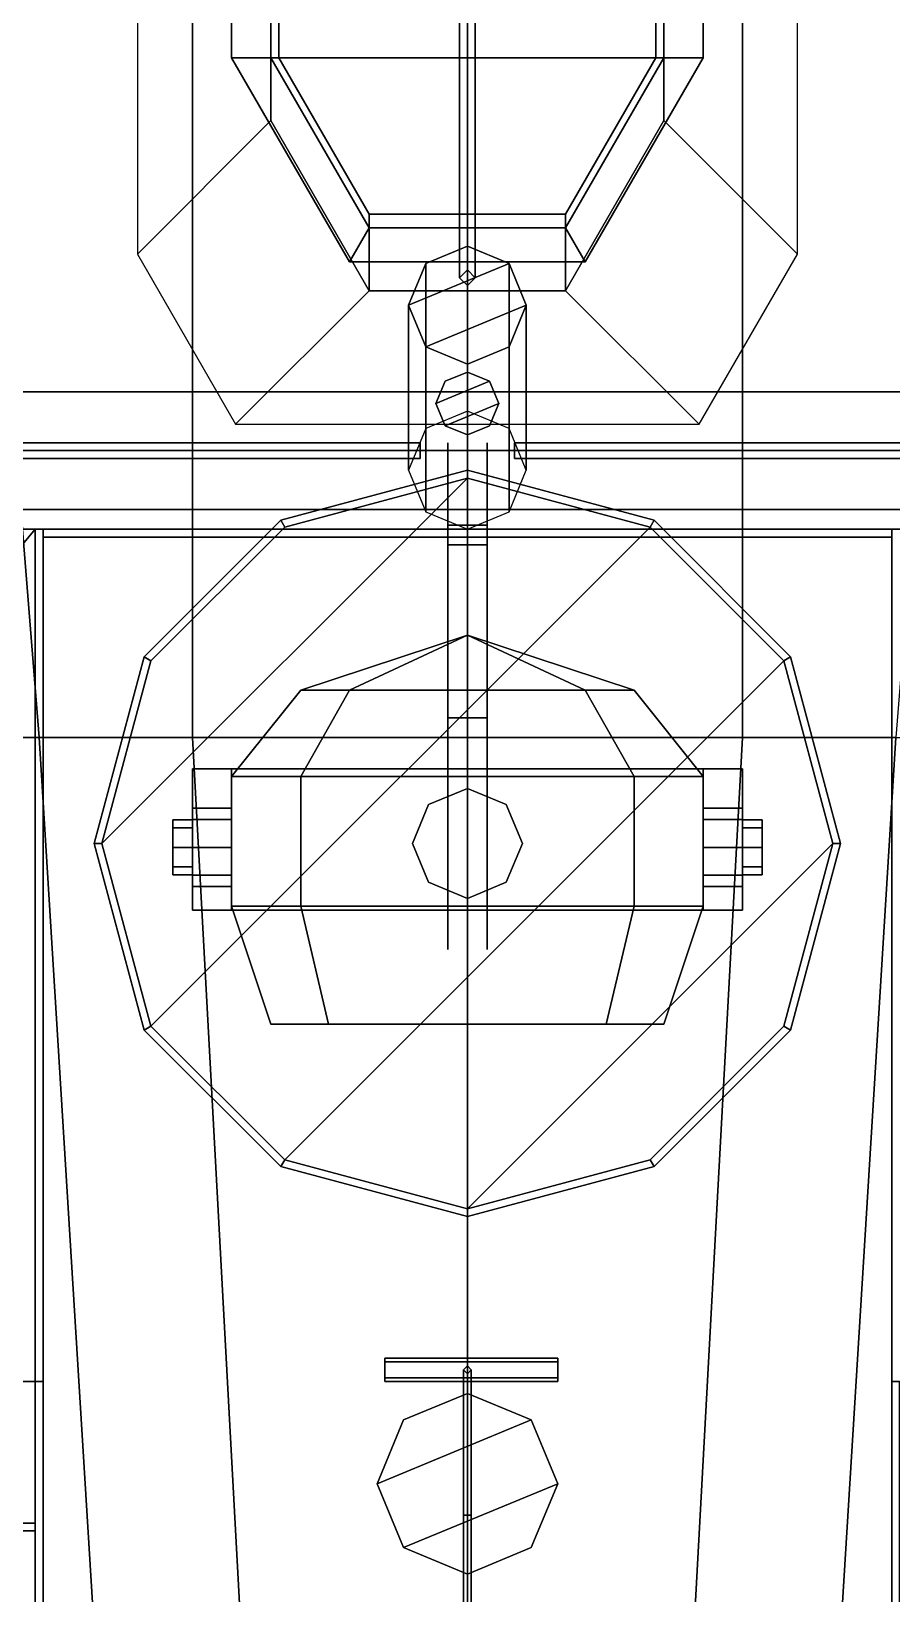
# Model space of a CAD drawing. Header units: millimetres. Extents: x -4 to 4, y -37.4 to 54.3.
# Drawn here: x -1.11 to 1.08, y -19.99 to -16.013 of the extents above; entities that cross this region are included whole.
import ezdxf

# ---------------------------------------------------------------- set-up
doc = ezdxf.new("R2010")
doc.units = ezdxf.units.MM
doc.layers.add('superstructure', color=3, linetype='Continuous')

msp = doc.modelspace()

# ---------------------------------------------------------------- linework, layer by layer
for points in [[(0, -17.28, 3.5), (0, -11.69, 3.5), (-3.55, -11.69, 3.45), (-3.1664, -17.28, 3.4503)], [(-2.22, -11.69, -1.82), (-1.58, -11.69, -2.23), (-1.09, -17.81, -2.23), (-1.6, -17.81, -1.82)], [(-1.58, -11.69, -2.23), (-0.7, -11.69, -2.53), (-0.7, -17.81, -2.43), (-1.09, -17.81, -2.23)], [(-0.7, -11.69, -2.53), (0, -11.69, -2.62), (0, -17.81, -2.62), (-0.7, -17.81, -2.43)], [(0, -17.81, -2.62), (0, -11.69, -2.62), (0.7, -11.69, -2.53), (0.7, -17.81, -2.43)], [(3.1664, -17.28, 3.4503), (3.55, -11.69, 3.4503), (0, -11.69, 3.5), (0, -17.28, 3.5)], [(0.7, -17.81, -2.43), (0.7, -11.69, -2.53), (1.58, -11.69, -2.23), (1.09, -17.81, -2.23)], [(0, -17.55, 11.72), (-0.4243, -17.69, 11.72), (-0.3, -17.69, 12.02), (0, -17.55, 11.72)], [(0, -17.55, 11.72), (-0.3, -17.69, 11.42), (-0.4243, -17.69, 11.72), (0, -17.55, 11.72)], [(0, -17.55, 11.72), (-0.3, -17.69, 12.02), (0, -17.69, 12.1443), (0, -17.55, 11.72)], [(0, -17.55, 11.72), (0, -17.69, 11.2957), (-0.3, -17.69, 11.42), (0, -17.55, 11.72)], [(0, -17.55, 11.72), (0.3, -17.69, 12.02), (0.4243, -17.69, 11.72), (0, -17.55, 11.72)], [(0, -17.55, 11.72), (0, -17.69, 12.1443), (0.3, -17.69, 12.02), (0, -17.55, 11.72)], [(0, -17.55, 11.72), (0.3, -17.69, 11.42), (0, -17.69, 11.2957), (0, -17.55, 11.72)], [(0, -17.55, 11.72), (0.4243, -17.69, 11.72), (0.3, -17.69, 11.42), (0, -17.55, 11.72)], [(-0.4243, -17.69, 11.72), (-0.6, -17.91, 11.72), (-0.4243, -17.91, 12.1443), (-0.3, -17.69, 12.02)], [(-0.3, -17.69, 11.42), (-0.4243, -17.91, 11.2957), (-0.6, -17.91, 11.72), (-0.4243, -17.69, 11.72)], [(0, -17.69, 11.2957), (0, -17.91, 11.12), (-0.4243, -17.91, 11.2957), (-0.3, -17.69, 11.42)], [(-0.3, -17.69, 12.02), (-0.4243, -17.91, 12.1443), (0, -17.91, 12.32), (0, -17.69, 12.1443)], [(0.3, -17.69, 11.42), (0.4243, -17.91, 11.2957), (0, -17.91, 11.12), (0, -17.69, 11.2957)], [(0, -17.69, 12.1443), (0, -17.91, 12.32), (0.4243, -17.91, 12.1443), (0.3, -17.69, 12.02)], [(0.3, -17.69, 12.02), (0.4243, -17.91, 12.1443), (0.6, -17.91, 11.72), (0.4243, -17.69, 11.72)], [(0.4243, -17.69, 11.72), (0.6, -17.91, 11.72), (0.4243, -17.91, 11.2957), (0.3, -17.69, 11.42)], [(-1.09, -17.81, -2.23), (-0.75, -23.33, -2.23), (-1.12, -23.33, -1.82), (-1.6, -17.81, -1.82)], [(-0.7, -17.81, -2.43), (-0.4, -23.33, -2.43), (-0.75, -23.33, -2.23), (-1.09, -17.81, -2.23)], [(0, -17.81, -2.62), (0, -23.33, -2.62), (-0.4, -23.33, -2.43), (-0.7, -17.81, -2.43)], [(0.4, -23.33, -2.43), (0, -23.33, -2.62), (0, -17.81, -2.62), (0.7, -17.81, -2.43)], [(0.75, -23.33, -2.23), (0.4, -23.33, -2.43), (0.7, -17.81, -2.43), (1.09, -17.81, -2.23)], [(1.12, -23.33, -1.82), (0.75, -23.33, -2.23), (1.09, -17.81, -2.23), (1.6, -17.81, -1.82)], [(-0.6, -17.99, 11.72), (-0.6, -17.89, 10.88), (-0.7, -17.89, 10.78), (-0.7, -17.99, 11.72)], [(-0.7, -17.99, 11.72), (-0.7, -17.89, 10.78), (-0.7, -18.25, 10.78), (-0.7, -18.19, 11.72)], [(0.7, -17.89, 10.78), (-0.7, -17.89, 10.78), (-0.6, -17.89, 10.88), (0.6, -17.89, 10.88)], [(-0.6, -18.25, 10.88), (-0.6, -17.89, 10.88), (-0.6, -17.99, 11.72), (-0.6, -18.19, 11.72)], [(0.6, -17.89, 10.88), (-0.6, -17.89, 10.88), (-0.6, -18.25, 10.88), (0.6, -18.25, 10.88)], [(0.6, -17.89, 10.88), (0.6, -18.25, 10.88), (0.6, -18.19, 11.72), (0.6, -17.99, 11.72)], [(0.7, -17.99, 11.72), (0.7, -17.89, 10.78), (0.6, -17.89, 10.88), (0.6, -17.99, 11.72)], [(0.7, -18.19, 11.72), (0.7, -18.25, 10.78), (0.7, -17.89, 10.78), (0.7, -17.99, 11.72)], [(-0.4243, -18.24, 11.2957), (-0.6, -18.24, 11.72), (-0.6, -17.91, 11.72), (-0.4243, -17.91, 11.2957)], [(-0.6, -18.24, 11.72), (-0.4243, -18.24, 12.1443), (-0.4243, -17.91, 12.1443), (-0.6, -17.91, 11.72)], [(0, -18.24, 11.12), (-0.4243, -18.24, 11.2957), (-0.4243, -17.91, 11.2957), (0, -17.91, 11.12)], [(-0.4243, -18.24, 12.1443), (0, -18.24, 12.32), (0, -17.91, 12.32), (-0.4243, -17.91, 12.1443)], [(0.4243, -18.24, 11.2957), (0, -18.24, 11.12), (0, -17.91, 11.12), (0.4243, -17.91, 11.2957)], [(0, -18.24, 12.32), (0.4243, -18.24, 12.1443), (0.4243, -17.91, 12.1443), (0, -17.91, 12.32)], [(0.6, -18.24, 11.72), (0.4243, -18.24, 11.2957), (0.4243, -17.91, 11.2957), (0.6, -17.91, 11.72)], [(0.4243, -18.24, 12.1443), (0.6, -18.24, 11.72), (0.6, -17.91, 11.72), (0.4243, -17.91, 12.1443)], [(0, -17.94, 10.38), (-0.099, -17.981, 10.38), (-0.099, -17.981, 10.78), (0, -17.94, 10.78)], [(0.099, -17.981, 10.38), (0, -17.94, 10.38), (0, -17.94, 10.78), (0.099, -17.981, 10.78)], [(-0.6, -18.0193, 11.7907), (-0.6, -17.99, 11.72), (-0.7, -17.99, 11.72), (-0.7, -18.0193, 11.7907)], [(-0.7, -18.0193, 11.7907), (-0.7, -17.99, 11.72), (-0.7, -18.02, 11.72), (-0.7, -18.0405, 11.7695)], [(-0.099, -17.981, 10.38), (-0.14, -18.08, 10.38), (-0.14, -18.08, 10.78), (-0.099, -17.981, 10.78)], [(0.14, -18.08, 10.38), (0.099, -17.981, 10.38), (0.099, -17.981, 10.78), (0.14, -18.08, 10.78)], [(0.6, -17.99, 11.72), (0.6, -18.0193, 11.7907), (0.7, -18.0193, 11.7907), (0.7, -17.99, 11.72)], [(0.7, -17.99, 11.72), (0.7, -18.0193, 11.7907), (0.7, -18.0405, 11.7695), (0.7, -18.02, 11.72)], [(-0.7, -18.0405, 11.7695), (-0.7, -18.02, 11.72), (-0.75, -18.02, 11.72), (-0.75, -18.0405, 11.7695)], [(-0.7, -18.02, 11.72), (-0.7, -18.0405, 11.6705), (-0.75, -18.0405, 11.6705), (-0.75, -18.02, 11.72)], [(-0.75, -18.09, 11.79), (-0.75, -18.0405, 11.7695), (-0.75, -18.02, 11.72), (-0.75, -18.1395, 11.7695)], [(-0.75, -18.1395, 11.7695), (-0.75, -18.02, 11.72), (-0.75, -18.0405, 11.6705), (-0.75, -18.16, 11.72)], [(-0.7, -18.09, 11.79), (-0.7, -18.0405, 11.7695), (-0.75, -18.0405, 11.7695), (-0.75, -18.09, 11.79)], [(-0.7, -18.0405, 11.6705), (-0.7, -18.09, 11.65), (-0.75, -18.09, 11.65), (-0.75, -18.0405, 11.6705)], [(-0.75, -18.16, 11.72), (-0.75, -18.0405, 11.6705), (-0.75, -18.09, 11.65), (-0.75, -18.1395, 11.6705)], [(-0.6, -18.09, 11.82), (-0.6, -18.0193, 11.7907), (-0.7, -18.0193, 11.7907), (-0.7, -18.09, 11.82)], [(-0.7, -18.09, 11.82), (-0.7, -18.0193, 11.7907), (-0.7, -18.0405, 11.7695), (-0.7, -18.09, 11.79)], [(0.6, -18.0193, 11.7907), (0.6, -18.09, 11.82), (0.7, -18.09, 11.82), (0.7, -18.0193, 11.7907)], [(0.7, -18.0193, 11.7907), (0.7, -18.09, 11.82), (0.7, -18.09, 11.79), (0.7, -18.0405, 11.7695)], [(0.7, -18.0405, 11.6705), (0.7, -18.02, 11.72), (0.75, -18.02, 11.72), (0.75, -18.0405, 11.6705)], [(0.7, -18.02, 11.72), (0.7, -18.0405, 11.7695), (0.75, -18.0405, 11.7695), (0.75, -18.02, 11.72)], [(0.7, -18.09, 11.65), (0.7, -18.0405, 11.6705), (0.75, -18.0405, 11.6705), (0.75, -18.09, 11.65)], [(0.7, -18.0405, 11.7695), (0.7, -18.09, 11.79), (0.75, -18.09, 11.79), (0.75, -18.0405, 11.7695)], [(0.75, -18.02, 11.72), (0.75, -18.1395, 11.6705), (0.75, -18.09, 11.65), (0.75, -18.0405, 11.6705)], [(0.75, -18.0405, 11.7695), (0.75, -18.16, 11.72), (0.75, -18.1395, 11.6705), (0.75, -18.02, 11.72)], [(0.75, -18.09, 11.79), (0.75, -18.1395, 11.7695), (0.75, -18.16, 11.72), (0.75, -18.0405, 11.7695)], [(-0.7, -18.1395, 11.7695), (-0.7, -18.09, 11.79), (-0.75, -18.09, 11.79), (-0.75, -18.1395, 11.7695)], [(-0.7, -18.09, 11.65), (-0.7, -18.1395, 11.6705), (-0.75, -18.1395, 11.6705), (-0.75, -18.09, 11.65)], [(-0.6, -18.1607, 11.7907), (-0.6, -18.09, 11.82), (-0.7, -18.09, 11.82), (-0.7, -18.1607, 11.7907)], [(-0.7, -18.1607, 11.7907), (-0.7, -18.09, 11.82), (-0.7, -18.09, 11.79), (-0.7, -18.1395, 11.7695)], [(-0.14, -18.08, 10.38), (-0.099, -18.179, 10.38), (-0.099, -18.179, 10.78), (-0.14, -18.08, 10.78)], [(0.099, -18.179, 10.38), (0.14, -18.08, 10.38), (0.14, -18.08, 10.78), (0.099, -18.179, 10.78)], [(0.6, -18.09, 11.82), (0.6, -18.1607, 11.7907), (0.7, -18.1607, 11.7907), (0.7, -18.09, 11.82)], [(0.7, -18.09, 11.82), (0.7, -18.1607, 11.7907), (0.7, -18.1395, 11.7695), (0.7, -18.09, 11.79)], [(0.7, -18.1395, 11.6705), (0.7, -18.09, 11.65), (0.75, -18.09, 11.65), (0.75, -18.1395, 11.6705)], [(0.7, -18.09, 11.79), (0.7, -18.1395, 11.7695), (0.75, -18.1395, 11.7695), (0.75, -18.09, 11.79)], [(-0.7, -18.16, 11.72), (-0.7, -18.1395, 11.7695), (-0.75, -18.1395, 11.7695), (-0.75, -18.16, 11.72)], [(-0.7, -18.1395, 11.6705), (-0.7, -18.16, 11.72), (-0.75, -18.16, 11.72), (-0.75, -18.1395, 11.6705)], [(-0.7, -18.19, 11.72), (-0.7, -18.1607, 11.7907), (-0.7, -18.1395, 11.7695), (-0.7, -18.16, 11.72)], [(-0.6, -18.19, 11.72), (-0.6, -18.1607, 11.7907), (-0.7, -18.1607, 11.7907), (-0.7, -18.19, 11.72)], [(0.6, -18.1607, 11.7907), (0.6, -18.19, 11.72), (0.7, -18.19, 11.72), (0.7, -18.1607, 11.7907)], [(0.7, -18.1607, 11.7907), (0.7, -18.19, 11.72), (0.7, -18.16, 11.72), (0.7, -18.1395, 11.7695)], [(0.7, -18.16, 11.72), (0.7, -18.1395, 11.6705), (0.75, -18.1395, 11.6705), (0.75, -18.16, 11.72)], [(0.7, -18.1395, 11.7695), (0.7, -18.16, 11.72), (0.75, -18.16, 11.72), (0.75, -18.1395, 11.7695)], [(-0.7, -18.19, 11.72), (-0.7, -18.25, 10.78), (-0.6, -18.25, 10.88), (-0.6, -18.19, 11.72)], [(-0.099, -18.179, 10.38), (0, -18.22, 10.38), (0, -18.22, 10.78), (-0.099, -18.179, 10.78)], [(0, -18.22, 10.38), (0.099, -18.179, 10.38), (0.099, -18.179, 10.78), (0, -18.22, 10.78)], [(0.6, -18.19, 11.72), (0.6, -18.25, 10.88), (0.7, -18.25, 10.78), (0.7, -18.19, 11.72)], [(0.6, -18.25, 10.88), (-0.6, -18.25, 10.88), (-0.7, -18.25, 10.78), (0.7, -18.25, 10.78)], [(-0.4243, -18.24, 12.1443), (-0.6, -18.24, 11.72), (-0.5, -18.54, 11.72), (-0.3536, -18.54, 12.0736)], [(-0.6, -18.24, 11.72), (-0.4243, -18.24, 11.2957), (-0.3536, -18.54, 11.3664), (-0.5, -18.54, 11.72)], [(-0.4243, -18.24, 11.2957), (0, -18.24, 11.12), (0, -18.54, 11.22), (-0.3536, -18.54, 11.3664)], [(0, -18.24, 12.32), (-0.4243, -18.24, 12.1443), (-0.3536, -18.54, 12.0736), (0, -18.54, 12.22)], [(0, -18.24, 11.12), (0.4243, -18.24, 11.2957), (0.3536, -18.54, 11.3664), (0, -18.54, 11.22)], [(0.4243, -18.24, 12.1443), (0, -18.24, 12.32), (0, -18.54, 12.22), (0.3536, -18.54, 12.0736)], [(0.6, -18.24, 11.72), (0.4243, -18.24, 12.1443), (0.3536, -18.54, 12.0736), (0.5, -18.54, 11.72)], [(0.4243, -18.24, 11.2957), (0.6, -18.24, 11.72), (0.5, -18.54, 11.72), (0.3536, -18.54, 11.3664)], [(0.3536, -18.54, 11.3664), (-0.5, -18.54, 11.72), (-0.3536, -18.54, 11.3664), (0, -18.54, 11.22)], [(0.5, -18.54, 11.72), (-0.3536, -18.54, 12.0736), (-0.5, -18.54, 11.72), (0.3536, -18.54, 11.3664)], [(0.3536, -18.54, 12.0736), (0, -18.54, 12.22), (-0.3536, -18.54, 12.0736), (0.5, -18.54, 11.72)], [(-2.9817, -19.83, 3.45), (-2.69, -23.33, 3.46), (-1.1, -22.25, 3.4816), (-1.1, -19.83, 3.4816)]]:
    msp.add_3dface(points)
at = {"layer": 'superstructure'}
for points in [[(0, -16.62, 21.45), (-0.02, -16.64, 21.47), (-0.02, 12.11, 13.62), (0, 12.11, 13.6)], [(-0.02, -16.64, 21.47), (0, -16.66, 21.49), (0, 12.11, 13.64), (-0.02, 12.11, 13.62)], [(0.02, -16.64, 21.47), (0, -16.62, 21.45), (0, 12.11, 13.6), (0.02, 12.11, 13.62)], [(0, -16.66, 21.49), (0.02, -16.64, 21.47), (0.02, 12.11, 13.62), (0, 12.11, 13.64)], [(-0.84, -13.78, 3.48), (-0.84, -16.58, 3.48), (-0.5, -16.24, 4.13), (-0.5, -14.12, 4.13)], [(0.84, -16.58, 3.48), (0.84, -13.78, 3.48), (0.5, -14.12, 4.13), (0.5, -16.24, 4.13)], [(-0.6, -13.96, 9.92), (-0.6, -16.08, 9.92), (-0.5, -16.08, 9.92), (-0.5, -13.96, 9.92)], [(-0.6, -13.96, 9.9), (-0.6, -16.08, 9.9), (-0.6, -16.08, 9.92), (-0.6, -13.96, 9.92)], [(-0.5, -14.12, 4.13), (-0.5, -16.24, 4.13), (-0.5, -16.08, 9.9), (-0.5, -13.96, 9.9)], [(-0.5, -13.96, 9.92), (-0.5, -16.08, 9.92), (-0.5, -16.08, 10.7901), (-0.5, -13.96, 10.3499)], [(-0.5, -13.96, 10.3499), (-0.5, -16.08, 10.7901), (-0.48, -16.08, 10.7901), (-0.48, -13.96, 10.3499)], [(-0.48, -13.96, 10.3499), (-0.48, -16.08, 10.7901), (-0.48, -16.08, 9.92), (-0.48, -13.96, 9.92)], [(0.48, -13.96, 9.92), (-0.48, -13.96, 9.92), (-0.48, -16.08, 9.92), (0.48, -16.08, 9.92)], [(0.5, -16.08, 10.7901), (0.5, -13.96, 10.3499), (0.48, -13.96, 10.3499), (0.48, -16.08, 10.7901)], [(0.48, -16.08, 10.7901), (0.48, -13.96, 10.3499), (0.48, -13.96, 9.92), (0.48, -16.08, 9.92)], [(0.5, -16.24, 4.13), (0.5, -14.12, 4.13), (0.5, -13.96, 9.9), (0.5, -16.08, 9.9)], [(0.5, -16.08, 9.92), (0.5, -13.96, 9.92), (0.5, -13.96, 10.3499), (0.5, -16.08, 10.7901)], [(0.6, -16.08, 9.92), (0.6, -13.96, 9.92), (0.5, -13.96, 9.92), (0.5, -16.08, 9.92)], [(0.6, -16.08, 9.9), (0.6, -13.96, 9.9), (0.6, -13.96, 9.92), (0.6, -16.08, 9.92)], [(-0.6, -16.08, 9.92), (-0.3, -16.5996, 9.92), (-0.25, -16.513, 9.92), (-0.5, -16.08, 9.92)], [(-0.6, -16.08, 9.9), (-0.3, -16.5996, 9.9), (-0.3, -16.5996, 9.92), (-0.6, -16.08, 9.92)], [(-0.5, -16.24, 4.13), (-0.25, -16.673, 4.13), (-0.25, -16.513, 9.9), (-0.5, -16.08, 9.9)], [(-0.5, -16.08, 9.92), (-0.25, -16.513, 9.92), (-0.25, -16.513, 10.88), (-0.5, -16.08, 10.7901)], [(-0.5, -16.08, 10.7901), (-0.25, -16.513, 10.88), (-0.25, -16.4784, 10.8728), (-0.48, -16.08, 10.7901)], [(-0.48, -16.08, 10.7901), (-0.25, -16.4784, 10.8728), (-0.25, -16.4784, 9.92), (-0.48, -16.08, 9.92)], [(0.48, -16.08, 9.92), (-0.48, -16.08, 9.92), (-0.25, -16.4784, 9.92), (0.25, -16.4784, 9.92)], [(0.25, -16.673, 4.13), (0.5, -16.24, 4.13), (0.5, -16.08, 9.9), (0.25, -16.513, 9.9)], [(0.25, -16.513, 9.92), (0.5, -16.08, 9.92), (0.5, -16.08, 10.7901), (0.25, -16.513, 10.88)], [(0.3, -16.5996, 9.92), (0.6, -16.08, 9.92), (0.5, -16.08, 9.92), (0.25, -16.513, 9.92)], [(0.25, -16.513, 10.88), (0.5, -16.08, 10.7901), (0.48, -16.08, 10.7901), (0.25, -16.4784, 10.8728)], [(0.25, -16.4784, 10.8728), (0.48, -16.08, 10.7901), (0.48, -16.08, 9.92), (0.25, -16.4784, 9.92)], [(0.3, -16.5996, 9.9), (0.6, -16.08, 9.9), (0.6, -16.08, 9.92), (0.3, -16.5996, 9.92)], [(-0.84, -16.58, 3.48), (-0.59, -17.013, 3.48), (-0.25, -16.673, 4.13), (-0.5, -16.24, 4.13)], [(0.59, -17.013, 3.48), (0.84, -16.58, 3.48), (0.5, -16.24, 4.13), (0.25, -16.673, 4.13)], [(-0.25, -16.513, 10.88), (0.25, -16.513, 10.88), (0.25, -16.4784, 10.8728), (-0.25, -16.4784, 10.8728)], [(-0.25, -16.4784, 10.8728), (0.25, -16.4784, 10.8728), (0.25, -16.4784, 9.92), (-0.25, -16.4784, 9.92)], [(-0.3, -16.5996, 9.92), (0.3, -16.5996, 9.92), (0.25, -16.513, 9.92), (-0.25, -16.513, 9.92)], [(-0.25, -16.673, 4.13), (0.25, -16.673, 4.13), (0.25, -16.513, 9.9), (-0.25, -16.513, 9.9)], [(-0.25, -16.513, 9.92), (0.25, -16.513, 9.92), (0.25, -16.513, 10.88), (-0.25, -16.513, 10.88)], [(0, -16.56, 21.52), (-0.1061, -16.6039, 21.52), (-0.15, -16.71, 21.52), (0.1061, -16.6039, 21.52)], [(0, -16.98, 3.41), (-0.1061, -17.0239, 3.41), (-0.1061, -16.6039, 21.52), (0, -16.56, 21.52)], [(0.1061, -17.0239, 3.41), (0, -16.98, 3.41), (0, -16.56, 21.52), (0.1061, -16.6039, 21.52)], [(-0.3, -16.5996, 9.9), (0.3, -16.5996, 9.9), (0.3, -16.5996, 9.92), (-0.3, -16.5996, 9.92)], [(-0.1061, -17.0239, 3.41), (-0.15, -17.13, 3.41), (-0.15, -16.71, 21.52), (-0.1061, -16.6039, 21.52)], [(0.1061, -16.6039, 21.52), (-0.15, -16.71, 21.52), (-0.1061, -16.8161, 21.52), (0.15, -16.71, 21.52)], [(0.15, -17.13, 3.41), (0.1061, -17.0239, 3.41), (0.1061, -16.6039, 21.52), (0.15, -16.71, 21.52)], [(-0.59, -17.013, 3.48), (0.59, -17.013, 3.48), (0.25, -16.673, 4.13), (-0.25, -16.673, 4.13)], [(-0.15, -17.13, 3.41), (-0.1061, -17.2361, 3.41), (-0.1061, -16.8161, 21.52), (-0.15, -16.71, 21.52)], [(0.15, -16.71, 21.52), (-0.1061, -16.8161, 21.52), (0, -16.86, 21.52), (0.1061, -16.8161, 21.52)], [(0.1061, -17.2361, 3.41), (0.15, -17.13, 3.41), (0.15, -16.71, 21.52), (0.1061, -16.8161, 21.52)], [(-0.1061, -17.2361, 3.41), (0, -17.28, 3.41), (0, -16.86, 21.52), (-0.1061, -16.8161, 21.52)], [(0, -17.28, 3.41), (0.1061, -17.2361, 3.41), (0.1061, -16.8161, 21.52), (0, -16.86, 21.52)], [(0, -16.88, 22.55), (-0.0566, -16.9034, 22.55), (-0.08, -16.96, 22.55), (0.0566, -16.9034, 22.55)], [(-0.0566, -16.9034, 20.64), (-0.08, -16.96, 20.64), (-0.08, -16.96, 22.55), (-0.0566, -16.9034, 22.55)], [(0.0566, -16.9034, 22.55), (-0.08, -16.96, 22.55), (-0.0566, -17.0166, 22.55), (0.08, -16.96, 22.55)], [(0, -16.88, 20.64), (-0.0566, -16.9034, 20.64), (-0.0566, -16.9034, 22.55), (0, -16.88, 22.55)], [(0.0566, -16.9034, 20.64), (0, -16.88, 20.64), (0, -16.88, 22.55), (0.0566, -16.9034, 22.55)], [(0.08, -16.96, 20.64), (0.0566, -16.9034, 20.64), (0.0566, -16.9034, 22.55), (0.08, -16.96, 22.55)], [(2.83, -17.08, 17.99), (2.83, -16.93, 17.84), (-2.83, -16.93, 17.84), (-2.83, -17.08, 17.99)], [(2.83, -16.93, 17.84), (2.83, -17.08, 17.69), (-2.83, -17.08, 17.69), (-2.83, -16.93, 17.84)], [(-0.08, -16.96, 20.64), (-0.0566, -17.0166, 20.64), (-0.0566, -17.0166, 22.55), (-0.08, -16.96, 22.55)], [(0.08, -16.96, 22.55), (-0.0566, -17.0166, 22.55), (0, -17.04, 22.55), (0.0566, -17.0166, 22.55)], [(0.0566, -17.0166, 20.64), (0.08, -16.96, 20.64), (0.08, -16.96, 22.55), (0.0566, -17.0166, 22.55)], [(-0.0566, -17.0166, 20.64), (0, -17.04, 20.64), (0, -17.04, 22.55), (-0.0566, -17.0166, 22.55)], [(0, -17.04, 20.64), (0.0566, -17.0166, 20.64), (0.0566, -17.0166, 22.55), (0, -17.04, 22.55)], [(-2.77, -17.06, 17.97), (-2.79, -17.08, 17.97), (-0.12, -17.08, 21), (-0.12, -17.06, 20.98)], [(-2.75, -17.08, 17.97), (-2.77, -17.06, 17.97), (-0.12, -17.06, 20.98), (-0.12, -17.08, 20.96)], [(-0.05, -17.06, 9.56), (-0.05, -17.27, 9.91), (-0.05, -17.27, 10.19), (-0.05, -17.06, 10.28)], [(-0.05, -17.32, 9.82), (-0.05, -17.27, 9.91), (-0.05, -17.06, 9.56), (-0.05, -17.32, 9.82)], [(-0.05, -17.06, 9.56), (-0.05, -18.35, 10.28), (-0.05, -17.76, 10.05), (-0.05, -17.32, 9.82)], [(-0.05, -17.27, 10.19), (-0.05, -17.33, 10.24), (-0.05, -17.06, 10.28), (-0.05, -17.27, 10.19)], [(-0.05, -17.7, 10.24), (-0.05, -18.35, 10.28), (-0.05, -17.06, 10.28), (-0.05, -17.33, 10.24)], [(0.05, -17.27, 9.91), (0.05, -17.06, 9.56), (0.05, -17.06, 10.28), (0.05, -17.27, 10.19)], [(0.05, -17.27, 9.91), (0.05, -17.32, 9.82), (0.05, -17.32, 9.82), (0.05, -17.06, 9.56)], [(0.05, -18.35, 10.28), (0.05, -17.06, 9.56), (0.05, -17.32, 9.82), (0.05, -17.76, 10.05)], [(0.05, -17.33, 10.24), (0.05, -17.27, 10.19), (0.05, -17.27, 10.19), (0.05, -17.06, 10.28)], [(0.05, -18.35, 10.28), (0.05, -17.7, 10.24), (0.05, -17.33, 10.24), (0.05, -17.06, 10.28)], [(2.79, -17.08, 17.97), (2.77, -17.06, 17.97), (0.12, -17.06, 20.98), (0.12, -17.08, 21)], [(2.77, -17.06, 17.97), (2.75, -17.08, 17.97), (0.12, -17.08, 20.96), (0.12, -17.06, 20.98)], [(2.83, -17.23, 17.84), (2.83, -17.08, 17.99), (-2.83, -17.08, 17.99), (-2.83, -17.23, 17.84)], [(2.83, -17.08, 17.69), (2.83, -17.23, 17.84), (-2.83, -17.23, 17.84), (-2.83, -17.08, 17.69)], [(-2.79, -17.08, 17.97), (-2.77, -17.1, 17.97), (-0.12, -17.1, 20.98), (-0.12, -17.08, 21)], [(-2.77, -17.1, 17.97), (-2.75, -17.08, 17.97), (-0.12, -17.08, 20.96), (-0.12, -17.1, 20.98)], [(2.75, -17.08, 17.97), (2.77, -17.1, 17.97), (0.12, -17.1, 20.98), (0.12, -17.08, 20.96)], [(2.77, -17.1, 17.97), (2.79, -17.08, 17.97), (0.12, -17.08, 21), (0.12, -17.1, 20.98)], [(0, -17.13, 10.28), (-0.475, -17.2573, 10.28), (-0.475, -17.2573, 11.28), (0, -17.13, 11.28)], [(0, -17.13, 11.28), (-0.475, -17.2573, 11.28), (-0.465, -17.2746, 11.28), (0, -17.15, 11.28)], [(0.475, -17.2573, 10.28), (0, -17.13, 10.28), (0, -17.13, 11.28), (0.475, -17.2573, 11.28)], [(0.475, -17.2573, 11.28), (0, -17.13, 11.28), (0, -17.15, 11.28), (0.465, -17.2746, 11.28)], [(-0.465, -17.2746, 10.38), (-0.8054, -17.615, 10.38), (-0.93, -18.08, 10.38), (0, -17.15, 10.38)], [(0, -17.15, 10.38), (-0.93, -18.08, 10.38), (-0.8054, -18.545, 10.38), (0.465, -17.2746, 10.38)], [(-0.465, -17.2746, 10.38), (0, -17.15, 10.38), (0, -17.15, 11.28), (-0.465, -17.2746, 11.28)], [(0, -17.15, 10.38), (0.465, -17.2746, 10.38), (0.465, -17.2746, 11.28), (0, -17.15, 11.28)], [(-0.475, -17.2573, 10.28), (-0.8227, -17.605, 10.28), (-0.8227, -17.605, 11.28), (-0.475, -17.2573, 11.28)], [(-0.475, -17.2573, 11.28), (-0.8227, -17.605, 11.28), (-0.8054, -17.615, 11.28), (-0.465, -17.2746, 11.28)], [(0.8227, -17.605, 11.28), (0.475, -17.2573, 11.28), (0.465, -17.2746, 11.28), (0.8054, -17.615, 11.28)], [(0.8227, -17.605, 10.28), (0.475, -17.2573, 10.28), (0.475, -17.2573, 11.28), (0.8227, -17.605, 11.28)], [(-3.1664, -17.28, 4.9), (-3.1664, -17.28, 5.33), (-1.1, -17.28, 5.33), (-1.1, -17.28, 3.4827)], [(-3.1664, -17.28, 3.4503), (-3.1664, -17.28, 3.88), (-3.1664, -17.28, 4.9), (-1.1, -17.28, 3.4827)], [(-3.1664, -17.28, 5.33), (-3.0117, -19.23, 5.33), (-2.7117, -19.23, 5.33), (-1.1, -17.28, 5.33)], [(-2.7117, -19.23, 5.33), (-2.6633, -19.81, 5.33), (-1.1, -19.81, 5.33), (-1.1, -17.28, 5.33)], [(-1.1, -17.28, 8.46), (-1.4, -17.28, 8.8), (-1.38, -17.28, 8.8), (-1.08, -17.28, 8.46)], [(-1.1, -17.28, 8.46), (-1.1, -19.45, 8.46), (-1.4, -19.45, 8.8), (-1.4, -17.28, 8.8)], [(-1.38, -17.28, 8.8), (-1.38, -19.45, 8.8), (-1.08, -19.45, 8.46), (-1.08, -17.28, 8.46)], [(1.1, -17.28, 8.46), (1.1, -17.28, 3.4827), (0, -17.28, 3.5), (-1.1, -17.28, 8.46)], [(-1.1, -17.28, 7.38), (-1.1, -17.28, 5.33), (-1.1, -19.81, 6.61), (-1.1, -20.04, 7.38)], [(-1.1, -19.81, 6.61), (-1.1, -17.28, 5.33), (-1.1, -17.28, 5.33), (-1.1, -19.81, 5.33)], [(-1.1, -17.28, 7.38), (-1.1, -20.29, 7.38), (-1.1, -20.29, 8.22), (-1.1, -19.45, 8.46)], [(-1.1, -17.28, 7.38), (-1.1, -19.45, 8.46), (-1.1, -19.45, 8.46), (-1.1, -17.28, 8.46)], [(-1.1, -17.28, 8.46), (0, -17.28, 3.5), (-1.1, -17.28, 3.4827), (-1.1, -17.28, 8.46)], [(1.08, -17.3, 8.46), (1.08, -17.28, 8.46), (-1.08, -17.28, 8.46), (-1.08, -17.3, 8.46)], [(-1.08, -20.29, 7.4), (-1.08, -17.3, 7.4), (-1.08, -19.45, 8.46), (-1.08, -20.29, 8.22)], [(-1.08, -17.3, 7.4), (-1.08, -20.29, 7.4), (1.08, -20.29, 7.4), (1.08, -17.3, 7.4)], [(-1.08, -19.45, 8.46), (-1.08, -17.3, 7.4), (-1.08, -17.3, 8.46), (-1.08, -19.45, 8.46)], [(-1.08, -17.3, 8.46), (-1.08, -17.3, 7.4), (1.08, -17.3, 7.4), (1.08, -17.3, 8.46)], [(-0.8054, -17.615, 10.38), (-0.465, -17.2746, 10.38), (-0.465, -17.2746, 11.28), (-0.8054, -17.615, 11.28)], [(0.465, -17.2746, 10.38), (-0.8054, -18.545, 10.38), (-0.465, -18.8854, 10.38), (0.8054, -17.615, 10.38)], [(0.05, -17.32, 9.82), (0.05, -17.27, 9.91), (-0.05, -17.27, 9.91), (-0.05, -17.32, 9.82)], [(0.05, -17.27, 9.91), (0.05, -17.27, 10.19), (-0.05, -17.27, 10.19), (-0.05, -17.27, 9.91)], [(0.465, -17.2746, 10.38), (0.8054, -17.615, 10.38), (0.8054, -17.615, 11.28), (0.465, -17.2746, 11.28)], [(1.08, -17.28, 8.46), (1.38, -17.28, 8.8), (1.4, -17.28, 8.8), (1.1, -17.28, 8.46)], [(1.08, -17.28, 8.46), (1.08, -19.45, 8.46), (1.38, -19.45, 8.8), (1.38, -17.28, 8.8)], [(1.08, -17.3, 7.4), (1.08, -20.29, 7.4), (1.08, -20.29, 8.22), (1.08, -19.45, 8.46)], [(1.08, -17.3, 7.4), (1.08, -19.45, 8.46), (1.08, -19.45, 8.46), (1.08, -17.3, 8.46)], [(0.05, -17.76, 10.05), (0.05, -17.32, 9.82), (-0.05, -17.32, 9.82), (-0.05, -17.76, 10.05)], [(-0.8227, -17.605, 10.28), (-0.95, -18.08, 10.28), (-0.95, -18.08, 11.28), (-0.8227, -17.605, 11.28)], [(-0.8227, -17.605, 11.28), (-0.95, -18.08, 11.28), (-0.93, -18.08, 11.28), (-0.8054, -17.615, 11.28)], [(-0.93, -18.08, 10.38), (-0.8054, -17.615, 10.38), (-0.8054, -17.615, 11.28), (-0.93, -18.08, 11.28)], [(0.8054, -17.615, 10.38), (-0.465, -18.8854, 10.38), (0, -19.01, 10.38), (0.93, -18.08, 10.38)], [(0.95, -18.08, 11.28), (0.8227, -17.605, 11.28), (0.8054, -17.615, 11.28), (0.93, -18.08, 11.28)], [(0.8054, -17.615, 10.38), (0.93, -18.08, 10.38), (0.93, -18.08, 11.28), (0.8054, -17.615, 11.28)], [(0.95, -18.08, 10.28), (0.8227, -17.605, 10.28), (0.8227, -17.605, 11.28), (0.95, -18.08, 11.28)], [(-0.05, -17.76, 10.21), (-0.05, -18.35, 10.28), (-0.05, -17.7, 10.24), (-0.05, -17.76, 10.21)], [(0.05, -18.35, 10.28), (0.05, -17.76, 10.21), (0.05, -17.76, 10.21), (0.05, -17.7, 10.24)], [(0.05, -17.76, 10.21), (0.05, -17.76, 10.05), (-0.05, -17.76, 10.05), (-0.05, -17.76, 10.21)], [(-0.05, -17.76, 10.05), (-0.05, -18.35, 10.28), (-0.05, -17.76, 10.21), (-0.05, -17.76, 10.05)], [(0.05, -18.35, 10.28), (0.05, -17.76, 10.05), (0.05, -17.76, 10.05), (0.05, -17.76, 10.21)], [(-0.95, -18.08, 10.28), (-0.8227, -18.555, 10.28), (-0.8227, -18.555, 11.28), (-0.95, -18.08, 11.28)], [(-0.95, -18.08, 11.28), (-0.8227, -18.555, 11.28), (-0.8054, -18.545, 11.28), (-0.93, -18.08, 11.28)], [(-0.8054, -18.545, 10.38), (-0.93, -18.08, 10.38), (-0.93, -18.08, 11.28), (-0.8054, -18.545, 11.28)], [(0.93, -18.08, 10.38), (0, -19.01, 10.38), (0.465, -18.8854, 10.38), (0.8054, -18.545, 10.38)], [(0.93, -18.08, 10.38), (0.8054, -18.545, 10.38), (0.8054, -18.545, 11.28), (0.93, -18.08, 11.28)], [(0.8227, -18.555, 11.28), (0.95, -18.08, 11.28), (0.93, -18.08, 11.28), (0.8054, -18.545, 11.28)], [(0.8227, -18.555, 10.28), (0.95, -18.08, 10.28), (0.95, -18.08, 11.28), (0.8227, -18.555, 11.28)], [(-0.8227, -18.555, 11.28), (-0.475, -18.9027, 11.28), (-0.465, -18.8854, 11.28), (-0.8054, -18.545, 11.28)], [(-0.8227, -18.555, 10.28), (-0.475, -18.9027, 10.28), (-0.475, -18.9027, 11.28), (-0.8227, -18.555, 11.28)], [(-0.465, -18.8854, 10.38), (-0.8054, -18.545, 10.38), (-0.8054, -18.545, 11.28), (-0.465, -18.8854, 11.28)], [(0.8054, -18.545, 10.38), (0.465, -18.8854, 10.38), (0.465, -18.8854, 11.28), (0.8054, -18.545, 11.28)], [(0.475, -18.9027, 11.28), (0.8227, -18.555, 11.28), (0.8054, -18.545, 11.28), (0.465, -18.8854, 11.28)], [(0.475, -18.9027, 10.28), (0.8227, -18.555, 10.28), (0.8227, -18.555, 11.28), (0.475, -18.9027, 11.28)], [(-0.475, -18.9027, 11.28), (0, -19.03, 11.28), (0, -19.01, 11.28), (-0.465, -18.8854, 11.28)], [(0, -19.01, 10.38), (-0.465, -18.8854, 10.38), (-0.465, -18.8854, 11.28), (0, -19.01, 11.28)], [(0.465, -18.8854, 10.38), (0, -19.01, 10.38), (0, -19.01, 11.28), (0.465, -18.8854, 11.28)], [(0, -19.03, 11.28), (0.475, -18.9027, 11.28), (0.465, -18.8854, 11.28), (0, -19.01, 11.28)], [(-0.475, -18.9027, 10.28), (0, -19.03, 10.28), (0, -19.03, 11.28), (-0.475, -18.9027, 11.28)], [(0, -19.03, 10.28), (0.475, -18.9027, 10.28), (0.475, -18.9027, 11.28), (0, -19.03, 11.28)], [(0.23, -19.39, 8.49), (0.23, -19.44, 8.21), (-0.21, -19.44, 8.21), (-0.21, -19.39, 8.49)], [(-0.21, -19.39, 8.49), (-0.21, -19.44, 8.21), (-0.21, -19.45, 8.21), (-0.21, -19.4, 8.49)], [(0.23, -19.4, 8.49), (0.23, -19.39, 8.49), (-0.21, -19.39, 8.49), (-0.21, -19.4, 8.49)], [(-0.21, -19.4, 8.49), (-0.21, -19.45, 8.21), (0.23, -19.45, 8.21), (0.23, -19.4, 8.49)], [(0, -19.41, 7.96), (-0.01, -19.42, 7.97), (-0.01, -19.42, 8.33), (0, -19.41, 8.38)], [(0, -19.79, 7.96), (-0.01, -19.79, 7.97), (-0.01, -19.42, 7.97), (0, -19.41, 7.96)], [(0.01, -19.42, 7.97), (0, -19.41, 7.96), (0, -19.41, 8.38), (0.01, -19.42, 8.33)], [(0.01, -19.79, 7.97), (0, -19.79, 7.96), (0, -19.41, 7.96), (0.01, -19.42, 7.97)], [(0.23, -19.45, 8.21), (0.23, -19.44, 8.21), (0.23, -19.39, 8.49), (0.23, -19.4, 8.49)], [(-0.21, -19.45, 8.21), (-0.21, -19.44, 8.21), (0.23, -19.44, 8.21), (0.23, -19.45, 8.21)], [(-0.01, -19.42, 7.97), (0, -19.43, 7.98), (0, -19.43, 8.27), (-0.01, -19.42, 8.33)], [(-0.01, -19.79, 7.97), (0, -19.79, 7.98), (0, -19.43, 7.98), (-0.01, -19.42, 7.97)], [(0, -19.43, 7.98), (0.01, -19.42, 7.97), (0.01, -19.42, 8.33), (0, -19.43, 8.27)], [(0, -19.79, 7.98), (0.01, -19.79, 7.97), (0.01, -19.42, 7.97), (0, -19.43, 7.98)], [(-1.4, -19.45, 8.8), (-1.1, -19.45, 8.46), (-1.08, -19.45, 8.46), (-1.38, -19.45, 8.8)], [(-1.1, -19.45, 8.46), (-1.1, -20.29, 8.22), (-1.08, -20.29, 8.22), (-1.08, -19.45, 8.46)], [(-0.23, -19.71, 7.99), (0.1626, -19.5474, 7.99), (0, -19.48, 7.99), (-0.1626, -19.5474, 7.99)], [(0, -19.48, 7.98), (-0.1626, -19.5474, 7.98), (-0.1626, -19.5474, 7.99), (0, -19.48, 7.99)], [(0.1626, -19.5474, 7.98), (0, -19.48, 7.98), (0, -19.48, 7.99), (0.1626, -19.5474, 7.99)], [(1.08, -19.45, 8.46), (1.08, -20.29, 8.22), (1.1, -20.29, 8.22), (1.1, -19.45, 8.46)], [(-0.1626, -19.8726, 7.99), (0.23, -19.71, 7.99), (0.1626, -19.5474, 7.99), (-0.23, -19.71, 7.99)], [(-0.1626, -19.5474, 7.98), (-0.23, -19.71, 7.98), (-0.23, -19.71, 7.99), (-0.1626, -19.5474, 7.99)], [(0.23, -19.71, 7.98), (0.1626, -19.5474, 7.98), (0.1626, -19.5474, 7.99), (0.23, -19.71, 7.99)], [(-0.23, -19.71, 7.98), (-0.1626, -19.8726, 7.98), (-0.1626, -19.8726, 7.99), (-0.23, -19.71, 7.99)], [(0, -19.94, 7.99), (0.1626, -19.8726, 7.99), (0.23, -19.71, 7.99), (-0.1626, -19.8726, 7.99)], [(0.1626, -19.8726, 7.98), (0.23, -19.71, 7.98), (0.23, -19.71, 7.99), (0.1626, -19.8726, 7.99)], [(0, -20.12, 7.84), (-0.01, -20.12, 7.85), (-0.01, -19.79, 7.97), (0, -19.79, 7.96)], [(-0.01, -20.12, 7.85), (0, -20.12, 7.86), (0, -19.79, 7.98), (-0.01, -19.79, 7.97)], [(0.01, -20.12, 7.85), (0, -20.12, 7.84), (0, -19.79, 7.96), (0.01, -19.79, 7.97)], [(0, -20.12, 7.86), (0.01, -20.12, 7.85), (0.01, -19.79, 7.97), (0, -19.79, 7.98)], [(-2.9817, -19.83, 6.61), (-1.1, -19.83, 6.61), (-1.1, -19.81, 6.61), (-2.9633, -19.81, 6.61)], [(-1.1, -19.83, 6.61), (-1.1, -19.83, 6.61), (-2.9817, -19.83, 6.61), (-2.6817, -19.83, 5.84)], [(-2.6817, -19.83, 5.33), (-2.9817, -19.83, 5.33), (-2.9817, -19.83, 3.45), (-1.1, -19.83, 3.4816)], [(-2.9633, -19.81, 6.61), (-1.1, -19.81, 6.61), (-2.6633, -19.81, 5.88), (-2.9633, -19.81, 6.61)], [(-1.1, -19.83, 3.4816), (-1.1, -19.83, 6.61), (-2.6817, -19.83, 5.84), (-2.6817, -19.83, 5.33)], [(-2.6633, -19.81, 5.88), (-1.1, -19.81, 6.61), (-1.1, -19.81, 5.33), (-2.6633, -19.81, 5.33)], [(-1.1, -19.83, 6.61), (-1.1, -20.04, 7.38), (-1.1, -20.04, 7.38), (-1.1, -19.81, 6.61)], [(-1.1, -19.83, 3.4816), (-1.1, -22.25, 3.4816), (-1.1, -21.14, 5.49), (-1.1, -20.04, 5.49)], [(-1.1, -19.83, 3.4816), (-1.1, -20.04, 5.49), (-1.1, -20.04, 7.38), (-1.1, -19.83, 6.61)], [(-0.1626, -19.8726, 7.98), (0, -19.94, 7.98), (0, -19.94, 7.99), (-0.1626, -19.8726, 7.99)], [(0, -19.94, 7.98), (0.1626, -19.8726, 7.98), (0.1626, -19.8726, 7.99), (0, -19.94, 7.99)]]:
    msp.add_3dface(points, dxfattribs=at)

doc.saveas('drawing.dxf')
